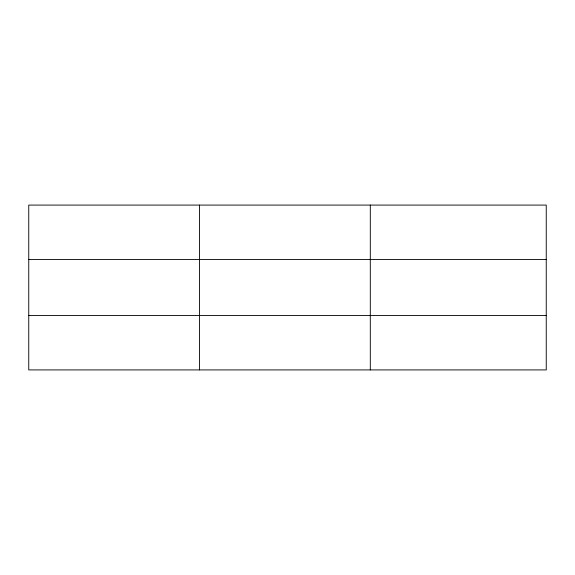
<?xml version="1.0" encoding="UTF-8"?>
<svg xmlns="http://www.w3.org/2000/svg" width="575" height="575" viewBox="0 0 575 575"><rect width="100%" height="100%" fill="white"/><g stroke="black" fill="none" stroke-linecap="round" stroke-linejoin="round"><path stroke-width="0.86" d="M199.525 205.081L199.525 369.919M370.3 205.081L370.3 369.919M546.25 315.524L546.25 369.919L28.75 369.919L28.75 205.081L546.25 205.081L546.25 315.524L28.75 315.524M28.75 259.476L546.25 259.476"/></g></svg>
